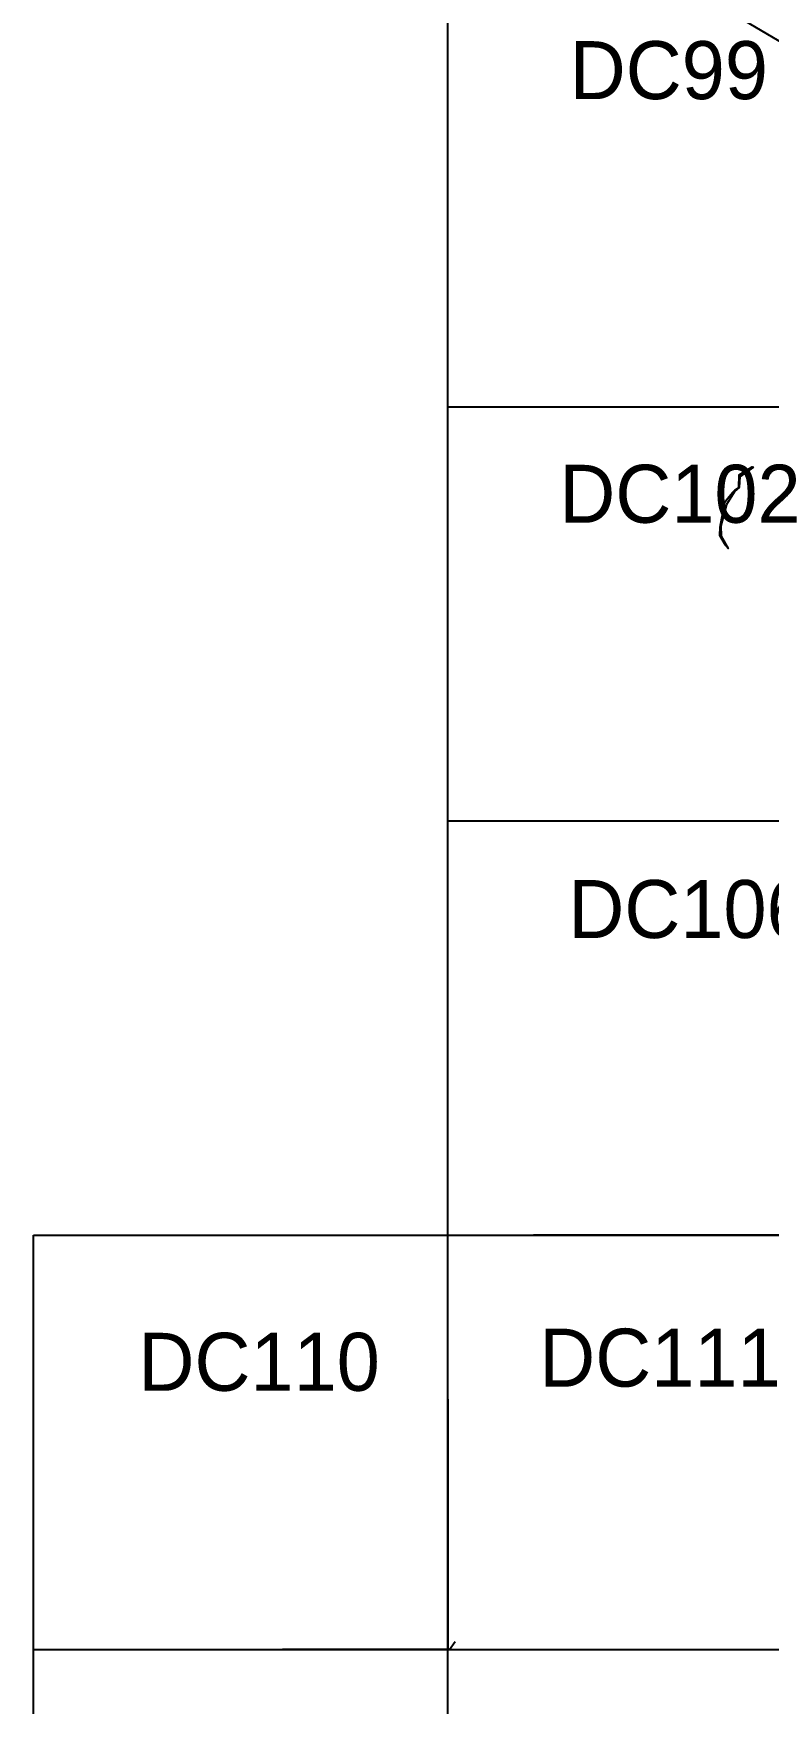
# Model space of a CAD drawing. Extents: x 547408 to 554234, y 1833375 to 1843904.
# Drawn here: x 550000 to 550887, y 1834934 to 1836951 of the extents above; entities that cross this region are included whole.
import ezdxf

# ---------------------------------------------------------------- set-up
doc = ezdxf.new("R2010")
doc.units = 0
for name, color, linetype in [('Level 10', 7, 'Continuous'), ('Level 11', 7, 'Continuous'), ('Level 30', 7, 'Continuous'), ('Level 52', 7, 'Continuous'), ('Level 62', 7, 'Continuous')]:
    doc.layers.add(name, color=color, linetype=linetype)

msp = doc.modelspace()

# ---------------------------------------------------------------- linework, layer by layer
at = {"layer": 'Level 10'}
msp.add_lwpolyline([(550869.3, 1836427.2), (550852.8, 1836415.6), (550851.7, 1836402.5), (550846.8, 1836398), (550836.6, 1836382), (550829.6, 1836356.1), (550830.3, 1836344), (550838.4, 1836329.1), (550835.4, 1836332.8), (550828.3, 1836344.6), (550828.9, 1836354.7), (550834.4, 1836385), (550837.8, 1836389.1), (550843.9, 1836396.6), (550846.7, 1836399.4), (550851.3, 1836402.7), (550852, 1836417.9), (550867.6, 1836427.7), (550869.3, 1836427.2)], dxfattribs=at)
at = {"layer": 'Level 11'}
for p, q in [((550833.8, 1836378.4), (550833.2, 1836378.4)), ((550834.4, 1836379), (550833.8, 1836378.4)), ((550833.8, 1836378.4), (550834.4, 1836377.8)), ((550834.4, 1836379.7), (550834.4, 1836379)), ((550835, 1836378.4), (550834.4, 1836379)), ((550834.4, 1836377.8), (550835, 1836378.4)), ((550834.4, 1836377.8), (550834.4, 1836377.2)), ((550835.7, 1836378.4), (550835, 1836378.4))]:
    msp.add_line(p, q, dxfattribs=at)
msp.add_circle((550834.4, 1836378.4), 0.15, dxfattribs=at)
at = {"layer": 'Level 30'}
msp.add_lwpolyline([(550459.8, 1837721.4), (550468.8, 1837721.6), (550470.5, 1837706.8), (550667.3, 1837078.9), (551346.9, 1836678.7), (551564.3, 1836550.7), (551781.4, 1836424), (552265.3, 1836132.4)], dxfattribs=at)
at = {"layer": 'Level 52'}
for p, q in [((550603.5, 1835500), (551000, 1835500)), ((551000, 1835500), (550603.5, 1835500)), ((550500, 1835302), (550500, 1835000)), ((550500, 1835000), (550300.8, 1835000)), ((550500, 1834996.8), (550500, 1835000)), ((550500, 1835000), (550502.2, 1835000))]:
    msp.add_line(p, q, dxfattribs=at)
for points in [[(550301.9, 1835000), (550500, 1835000), (550500, 1835309.3)], [(550502.2, 1835000), (550509.1, 1835009.6)]]:
    msp.add_lwpolyline(points, dxfattribs=at)
at = {"layer": 'Level 62'}
for p, q in [((550500, 1834500), (550500, 1839000)), ((550500, 1836500), (552500, 1836500)), ((550500, 1836000), (552500, 1836000)), ((550000, 1835500), (552500, 1835500)), ((550000, 1834500), (550000, 1835500)), ((550000, 1835000), (552500, 1835000))]:
    msp.add_line(p, q, dxfattribs=at)

# ---------------------------------------------------------------- texts
for s, p in [('DC99', (550647.3, 1836871.4)), ('DC102', (550634.7, 1836360)), ('DC106', (550645.6, 1835858.7)), ('DC110', (550126.8, 1835312.1)), ('DC111', (550610.5, 1835317.1))]:
    msp.add_text(s, height=70, dxfattribs=at).set_placement(p)

doc.saveas('drawing.dxf')
